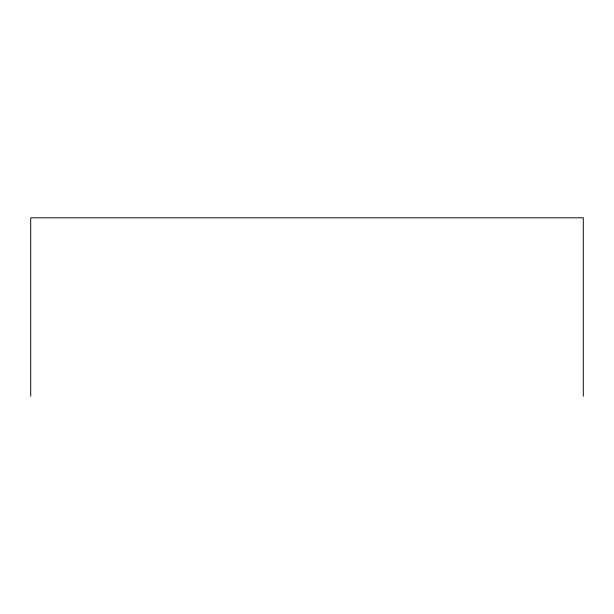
<?xml version="1.0" encoding="UTF-8"?>
<svg xmlns="http://www.w3.org/2000/svg" width="614" height="614" viewBox="0 0 614 614"><rect width="100%" height="100%" fill="white"/><g stroke="black" fill="none" stroke-linecap="round" stroke-linejoin="round"><path stroke-width="0.92" d="M583.3 396.191L583.3 217.809L30.7 217.809L30.7 396.191"/></g></svg>
